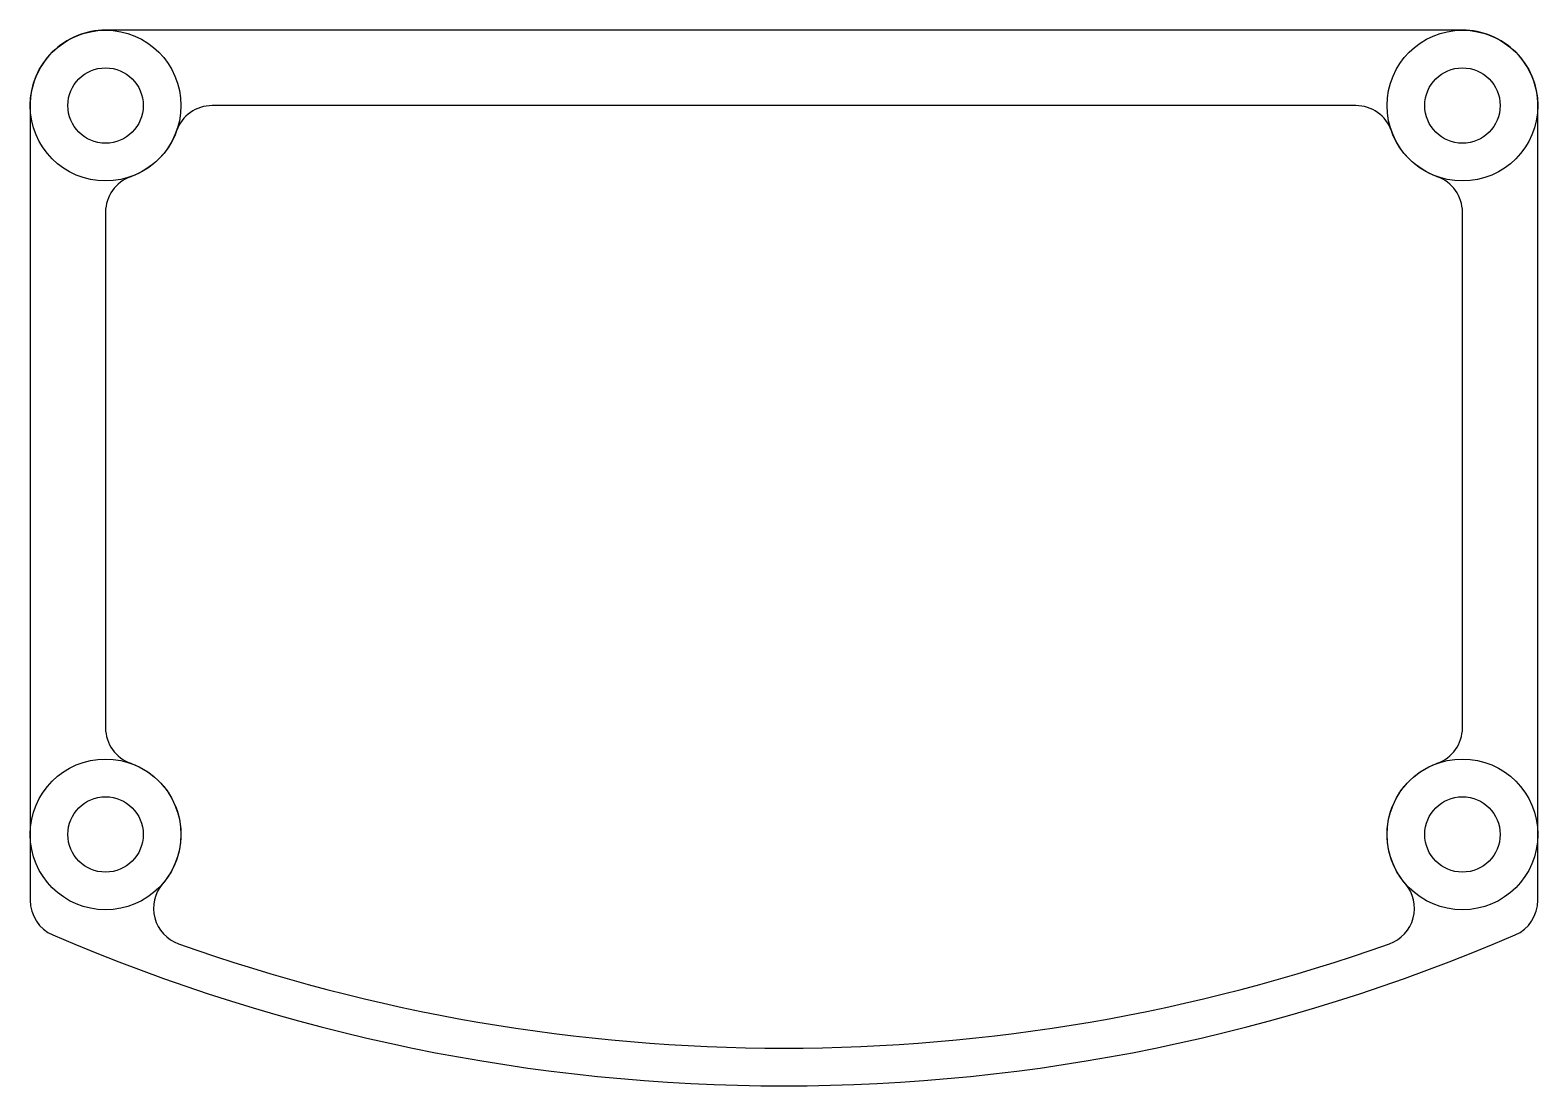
# Model space of a CAD drawing. Header units: inches. Extents: x -20 to 20, y 0 to 28.
import ezdxf

# ---------------------------------------------------------------- set-up
doc = ezdxf.new("R2010")
doc.units = ezdxf.units.IN
doc.header["$MEASUREMENT"] = 0
doc.layers.add('ラインセンサカバー', color=150, linetype='Continuous')
doc.layers.add('基板', color=4, linetype='Continuous')

msp = doc.modelspace()

# ---------------------------------------------------------------- linework, layer by layer
for centre in [(-18, 26), (18, 26), (-18, 6.668), (18, 6.668)]:
    msp.add_circle(centre, 2)
at = {"layer": 'ラインセンサカバー'}
msp.add_lwpolyline([(-18, 23.172), (-18, 9.496, 0.317837), (-17.333, 8.554, -0.527705), (-16.485, 5.362, 0.527267), (-16.062, 3.767, 0.172279), (16.062, 3.767, 0.527267), (16.485, 5.362, -0.527705), (17.333, 8.554, 0.317837), (18, 9.496), (18, 23.172, 0.317837), (17.333, 24.114, -0.226541), (16.114, 25.333, 0.317837), (15.172, 26), (-15.172, 26, 0.317837), (-16.114, 25.333, -0.226541), (-17.333, 24.114, 0.317837)], format="xyb", close=True, dxfattribs=at)
at = {"layer": '基板'}
msp.add_lwpolyline([(-20, 22.322), (-20, 4.921, 0.299453), (-19.396, 4.002, 0.206343), (19.396, 4.002, 0.299453), (20, 4.921), (20, 26, 0.414214), (18, 28), (-18, 28, 0.414214), (-20, 26), (-20, 22.322)], format="xyb", dxfattribs=at)
for centre in [(-18, 26), (18, 26), (-18, 6.668), (-18, 6.668), (18, 6.668)]:
    msp.add_circle(centre, 1, dxfattribs=at)

doc.saveas('drawing.dxf')
